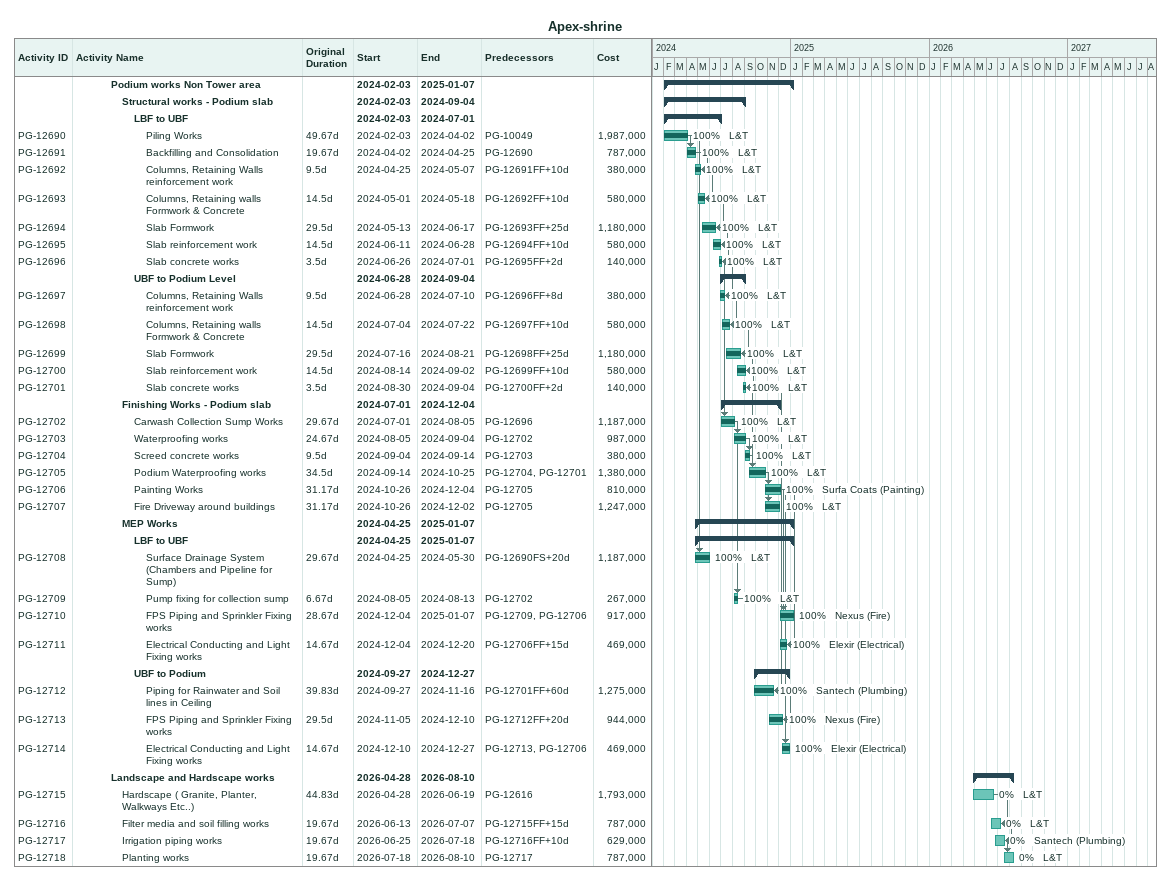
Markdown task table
Apex-shrine

| ID | Level | Task | Original duration | Start | Finish | Predecessors | Resources | % complete | Cost |
|---|---|---|---|---|---|---|---|---|---|
|  | 4 | **Podium works Non Tower area** |  | 2024-02-03 | 2025-01-07 |  |  |  |  |
|  | 5 | **Structural works - Podium slab** |  | 2024-02-03 | 2024-09-04 |  |  |  |  |
|  | 6 | **LBF to UBF** |  | 2024-02-03 | 2024-07-01 |  |  |  |  |
| PG-12690 | 7 | Piling Works | 49.67d | 2024-02-03 | 2024-04-02 | PG-10049 | L&T | 100 | 1987000 |
| PG-12691 | 7 | Backfilling and Consolidation | 19.67d | 2024-04-02 | 2024-04-25 | PG-12690 | L&T | 100 | 787000 |
| PG-12692 | 7 | Columns, Retaining Walls reinforcement work | 9.5d | 2024-04-25 | 2024-05-07 | PG-12691FF+10d | L&T | 100 | 380000 |
| PG-12693 | 7 | Columns, Retaining walls Formwork & Concrete | 14.5d | 2024-05-01 | 2024-05-18 | PG-12692FF+10d | L&T | 100 | 580000 |
| PG-12694 | 7 | Slab Formwork | 29.5d | 2024-05-13 | 2024-06-17 | PG-12693FF+25d | L&T | 100 | 1180000 |
| PG-12695 | 7 | Slab reinforcement work | 14.5d | 2024-06-11 | 2024-06-28 | PG-12694FF+10d | L&T | 100 | 580000 |
| PG-12696 | 7 | Slab concrete works | 3.5d | 2024-06-26 | 2024-07-01 | PG-12695FF+2d | L&T | 100 | 140000 |
|  | 6 | **UBF to Podium Level** |  | 2024-06-28 | 2024-09-04 |  |  |  |  |
| PG-12697 | 7 | Columns, Retaining Walls reinforcement work | 9.5d | 2024-06-28 | 2024-07-10 | PG-12696FF+8d | L&T | 100 | 380000 |
| PG-12698 | 7 | Columns, Retaining walls Formwork & Concrete | 14.5d | 2024-07-04 | 2024-07-22 | PG-12697FF+10d | L&T | 100 | 580000 |
| PG-12699 | 7 | Slab Formwork | 29.5d | 2024-07-16 | 2024-08-21 | PG-12698FF+25d | L&T | 100 | 1180000 |
| PG-12700 | 7 | Slab reinforcement work | 14.5d | 2024-08-14 | 2024-09-02 | PG-12699FF+10d | L&T | 100 | 580000 |
| PG-12701 | 7 | Slab concrete works | 3.5d | 2024-08-30 | 2024-09-04 | PG-12700FF+2d | L&T | 100 | 140000 |
|  | 5 | **Finishing Works - Podium slab** |  | 2024-07-01 | 2024-12-04 |  |  |  |  |
| PG-12702 | 6 | Carwash Collection Sump Works | 29.67d | 2024-07-01 | 2024-08-05 | PG-12696 | L&T | 100 | 1187000 |
| PG-12703 | 6 | Waterproofing works | 24.67d | 2024-08-05 | 2024-09-04 | PG-12702 | L&T | 100 | 987000 |
| PG-12704 | 6 | Screed concrete works | 9.5d | 2024-09-04 | 2024-09-14 | PG-12703 | L&T | 100 | 380000 |
| PG-12705 | 6 | Podium Waterproofing works | 34.5d | 2024-09-14 | 2024-10-25 | PG-12704, PG-12701 | L&T | 100 | 1380000 |
| PG-12706 | 6 | Painting Works | 31.17d | 2024-10-26 | 2024-12-04 | PG-12705 | Surfa Coats (Painting) | 100 | 810000 |
| PG-12707 | 6 | Fire Driveway around buildings | 31.17d | 2024-10-26 | 2024-12-02 | PG-12705 | L&T | 100 | 1247000 |
|  | 5 | **MEP Works** |  | 2024-04-25 | 2025-01-07 |  |  |  |  |
|  | 6 | **LBF to UBF** |  | 2024-04-25 | 2025-01-07 |  |  |  |  |
| PG-12708 | 7 | Surface Drainage System (Chambers and Pipeline for Sump) | 29.67d | 2024-04-25 | 2024-05-30 | PG-12690FS+20d | L&T | 100 | 1187000 |
| PG-12709 | 7 | Pump fixing for collection sump | 6.67d | 2024-08-05 | 2024-08-13 | PG-12702 | L&T | 100 | 267000 |
| PG-12710 | 7 | FPS Piping and Sprinkler Fixing works | 28.67d | 2024-12-04 | 2025-01-07 | PG-12709, PG-12706 | Nexus (Fire) | 100 | 917000 |
| PG-12711 | 7 | Electrical Conducting and Light Fixing works | 14.67d | 2024-12-04 | 2024-12-20 | PG-12706FF+15d | Elexir (Electrical) | 100 | 469000 |
|  | 6 | **UBF to Podium** |  | 2024-09-27 | 2024-12-27 |  |  |  |  |
| PG-12712 | 7 | Piping for Rainwater and Soil lines in Ceiling | 39.83d | 2024-09-27 | 2024-11-16 | PG-12701FF+60d | Santech (Plumbing) | 100 | 1275000 |
| PG-12713 | 7 | FPS Piping and Sprinkler Fixing works | 29.5d | 2024-11-05 | 2024-12-10 | PG-12712FF+20d | Nexus (Fire) | 100 | 944000 |
| PG-12714 | 7 | Electrical Conducting and Light Fixing works | 14.67d | 2024-12-10 | 2024-12-27 | PG-12713, PG-12706 | Elexir (Electrical) | 100 | 469000 |
|  | 4 | **Landscape and Hardscape works** |  | 2026-04-28 | 2026-08-10 |  |  |  |  |
| PG-12715 | 5 | Hardscape ( Granite, Planter, Walkways Etc..) | 44.83d | 2026-04-28 | 2026-06-19 | PG-12616 | L&T | 0 | 1793000 |
| PG-12716 | 5 | Filter media and soil filling works | 19.67d | 2026-06-13 | 2026-07-07 | PG-12715FF+15d | L&T | 0 | 787000 |
| PG-12717 | 5 | Irrigation piping works | 19.67d | 2026-06-25 | 2026-07-18 | PG-12716FF+10d | Santech (Plumbing) | 0 | 629000 |
| PG-12718 | 5 | Planting works | 19.67d | 2026-07-18 | 2026-08-10 | PG-12717 | L&T | 0 | 787000 |
